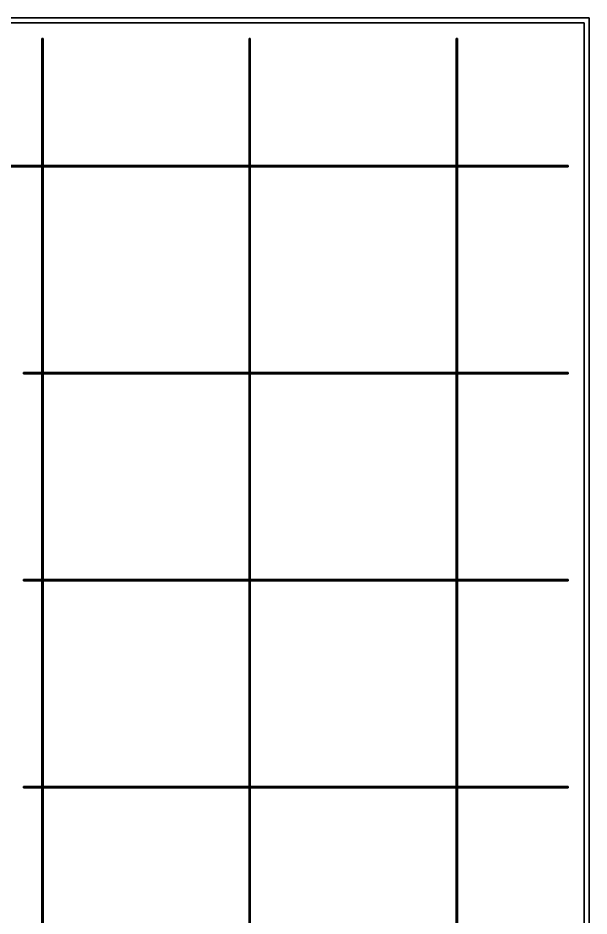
# Model space of a CAD drawing. Header units: metres. Extents: x -0.1 to 82.2, y -0.1 to 82.7.
# Drawn here: x 64.23 to 82.15, y 54.45 to 82.65 of the extents above; entities that cross this region are included whole.
import ezdxf

# ---------------------------------------------------------------- set-up
doc = ezdxf.new("R2010")
doc.units = ezdxf.units.M
doc.layers.add('Site_Joints', color=7, linetype='CONTINUOUS')
doc.layers.add('Site_Plaza', color=7, linetype='CONTINUOUS')

msp = doc.modelspace()

# ---------------------------------------------------------------- linework, layer by layer
at = {"layer": 'Site_Joints'}
for points in [[(64.98, 0.5, 0.002), (64.98, 82, 0.002), (65.02, 82, 0.002), (65.02, 0.5, 0.002)], [(64.98, 0.5, 0.01), (65.02, 0.5, 0.01), (65.02, 82, 0.01), (64.98, 82, 0.01)], [(64.98, 0.5, 0.002), (64.98, 0.5, 0.01), (64.98, 82, 0.01), (64.98, 82, 0.002)], [(64.98, 82, 0.002), (64.98, 82, 0.01), (65.02, 82, 0.01), (65.02, 82, 0.002)], [(65.02, 0.5, 0.002), (65.02, 82, 0.002), (65.02, 82, 0.01), (65.02, 0.5, 0.01)], [(71.48, 0.5, 0.002), (71.48, 82, 0.002), (71.52, 82, 0.002), (71.52, 0.5, 0.002)], [(71.48, 0.5, 0.01), (71.52, 0.5, 0.01), (71.52, 82, 0.01), (71.48, 82, 0.01)], [(71.48, 0.5, 0.002), (71.48, 0.5, 0.01), (71.48, 82, 0.01), (71.48, 82, 0.002)], [(71.48, 82, 0.002), (71.48, 82, 0.01), (71.52, 82, 0.01), (71.52, 82, 0.002)], [(71.52, 0.5, 0.002), (71.52, 82, 0.002), (71.52, 82, 0.01), (71.52, 0.5, 0.01)], [(77.98, 0.5, 0.002), (77.98, 82, 0.002), (78.02, 82, 0.002), (78.02, 0.5, 0.002)], [(77.98, 0.5, 0.01), (78.02, 0.5, 0.01), (78.02, 82, 0.01), (77.98, 82, 0.01)], [(77.98, 0.5, 0.002), (77.98, 0.5, 0.01), (77.98, 82, 0.01), (77.98, 82, 0.002)], [(77.98, 82, 0.002), (77.98, 82, 0.01), (78.02, 82, 0.01), (78.02, 82, 0.002)], [(78.02, 0.5, 0.002), (78.02, 82, 0.002), (78.02, 82, 0.01), (78.02, 0.5, 0.01)], [(0.5, 77.98, 0.002), (0.5, 78.02, 0.002), (81.5, 78.02, 0.002), (81.5, 77.98, 0.002)], [(0.5, 77.98, 0.01), (81.5, 77.98, 0.01), (81.5, 78.02, 0.01), (0.5, 78.02, 0.01)], [(0.5, 78.02, 0.002), (0.5, 78.02, 0.01), (81.5, 78.02, 0.01), (81.5, 78.02, 0.002)], [(0.5, 77.98, 0.002), (81.5, 77.98, 0.002), (81.5, 77.98, 0.01), (0.5, 77.98, 0.01)], [(81.5, 77.98, 0.002), (81.5, 78.02, 0.002), (81.5, 78.02, 0.01), (81.5, 77.98, 0.01)], [(64.4, 71.48, 0.002), (64.4, 71.52, 0.002), (81.5, 71.52, 0.002), (81.5, 71.48, 0.002)], [(64.4, 71.48, 0.01), (81.5, 71.48, 0.01), (81.5, 71.52, 0.01), (64.4, 71.52, 0.01)], [(64.4, 71.48, 0.002), (64.4, 71.48, 0.01), (64.4, 71.52, 0.01), (64.4, 71.52, 0.002)], [(64.4, 71.52, 0.002), (64.4, 71.52, 0.01), (81.5, 71.52, 0.01), (81.5, 71.52, 0.002)], [(64.4, 71.48, 0.002), (81.5, 71.48, 0.002), (81.5, 71.48, 0.01), (64.4, 71.48, 0.01)], [(81.5, 71.48, 0.002), (81.5, 71.52, 0.002), (81.5, 71.52, 0.01), (81.5, 71.48, 0.01)], [(64.4, 64.98, 0.002), (64.4, 65.02, 0.002), (81.5, 65.02, 0.002), (81.5, 64.98, 0.002)], [(64.4, 64.98, 0.01), (81.5, 64.98, 0.01), (81.5, 65.02, 0.01), (64.4, 65.02, 0.01)], [(64.4, 64.98, 0.002), (64.4, 64.98, 0.01), (64.4, 65.02, 0.01), (64.4, 65.02, 0.002)], [(64.4, 65.02, 0.002), (64.4, 65.02, 0.01), (81.5, 65.02, 0.01), (81.5, 65.02, 0.002)], [(64.4, 64.98, 0.002), (81.5, 64.98, 0.002), (81.5, 64.98, 0.01), (64.4, 64.98, 0.01)], [(81.5, 64.98, 0.002), (81.5, 65.02, 0.002), (81.5, 65.02, 0.01), (81.5, 64.98, 0.01)], [(64.4, 58.48, 0.002), (64.4, 58.52, 0.002), (81.5, 58.52, 0.002), (81.5, 58.48, 0.002)], [(64.4, 58.48, 0.01), (81.5, 58.48, 0.01), (81.5, 58.52, 0.01), (64.4, 58.52, 0.01)], [(64.4, 58.48, 0.002), (64.4, 58.48, 0.01), (64.4, 58.52, 0.01), (64.4, 58.52, 0.002)], [(64.4, 58.52, 0.002), (64.4, 58.52, 0.01), (81.5, 58.52, 0.01), (81.5, 58.52, 0.002)], [(64.4, 58.48, 0.002), (81.5, 58.48, 0.002), (81.5, 58.48, 0.01), (64.4, 58.48, 0.01)], [(81.5, 58.48, 0.002), (81.5, 58.52, 0.002), (81.5, 58.52, 0.01), (81.5, 58.48, 0.01)]]:
    msp.add_3dface(points, dxfattribs=at)
at = {"layer": 'Site_Plaza'}
for points in [[(-0.15, -0.15, -0.18), (-0.15, 82.65, -0.18), (82.15, 82.65, -0.18), (82.15, -0.15, -0.18)], [(-0.15, -0.15, -0.02), (82.15, -0.15, -0.02), (82.15, 82.65, -0.02), (-0.15, 82.65, -0.02)], [(-0.15, 82.65, -0.18), (-0.15, 82.65, -0.02), (82.15, 82.65, -0.02), (82.15, 82.65, -0.18)], [(82.15, -0.15, -0.18), (82.15, 82.65, -0.18), (82.15, 82.65, -0.02), (82.15, -0.15, -0.02)], [(0, 0, -0.6), (0, 82.5, -0.6), (82, 82.5, -0.6), (82, 0, -0.6)], [(0, 0), (82, 0), (82, 82.5), (0, 82.5)], [(0, 82.5, -0.6), (0, 82.5), (82, 82.5), (82, 82.5, -0.6)], [(82, 0, -0.6), (82, 82.5, -0.6), (82, 82.5), (82, 0)]]:
    msp.add_3dface(points, dxfattribs=at)

doc.saveas('drawing.dxf')
